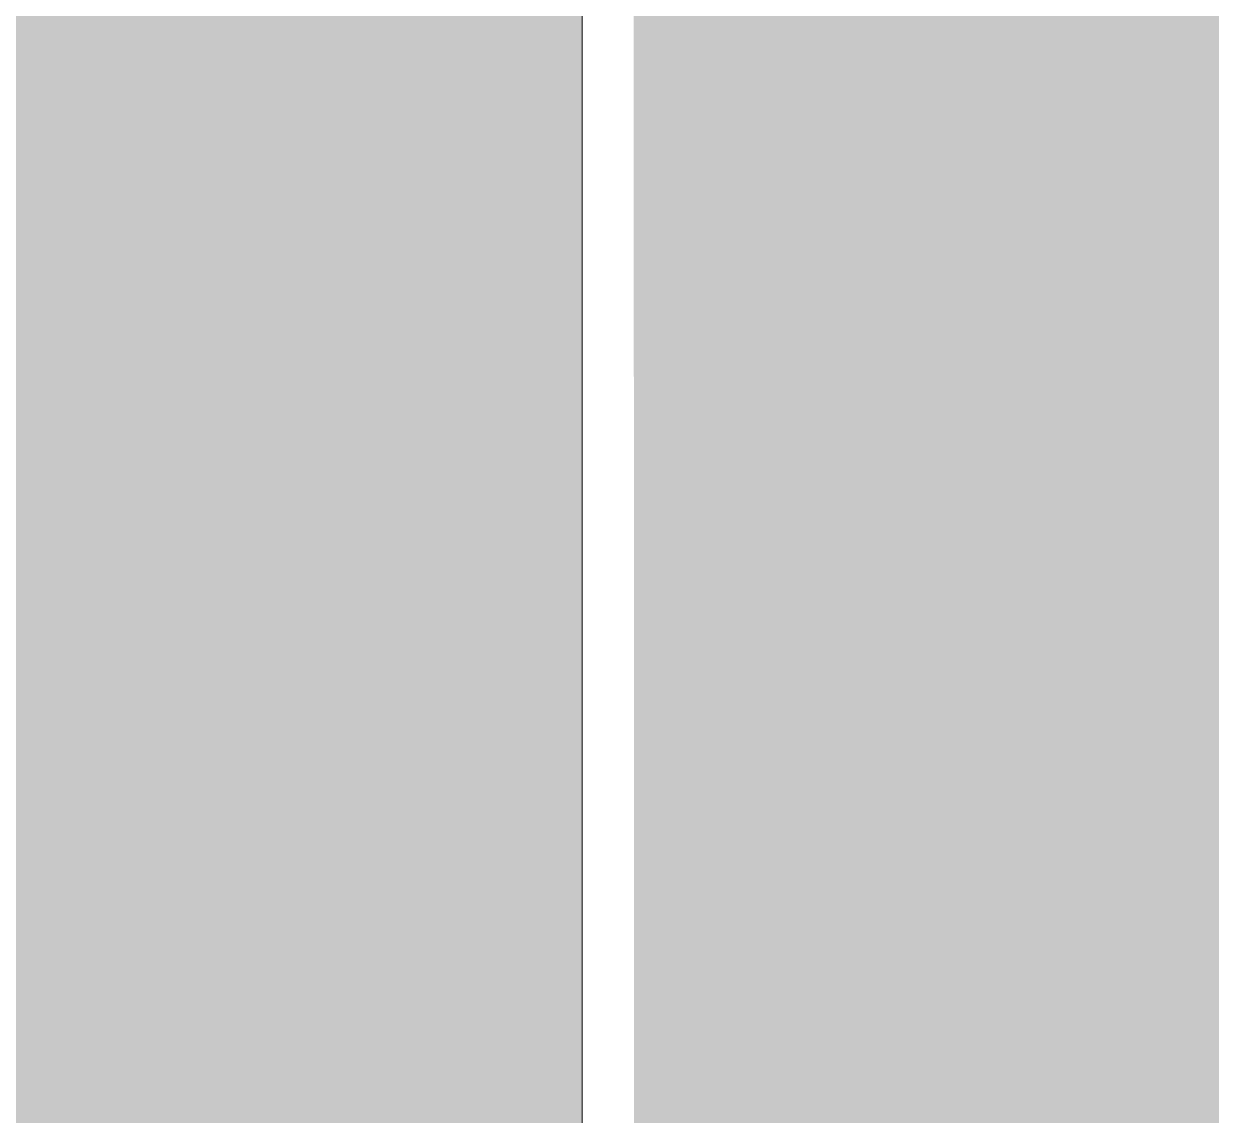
# Model space of a CAD drawing. Header units: inches. Extents: x 1750 to 8392, y -297 to 660.
# Drawn here: x 2248.2232 to 2248.4036, y 148.314 to 148.4797 of the extents above; entities that cross this region are included whole.
import ezdxf

# ---------------------------------------------------------------- set-up
doc = ezdxf.new("R2010")
doc.units = ezdxf.units.IN
doc.header["$MEASUREMENT"] = 0
doc.layers.add('A-FLOR-HRAL', color=11, linetype='Continuous', lineweight=9)

# ---------------------------------------------------------------- blocks, each defined once
blk = doc.blocks.new('Railing - Baluster_01-V32-BUILDING ELEVATION - EAST')
at = {"layer": 'A-FLOR-HRAL'}
blk.add_hatch(color=256, dxfattribs=at).paths.add_polyline_path([(2296.73328, 136.25), (2296.73328, 177.15484), (2295.55218, 177.15484), (2295.56333, 136.25)], flags=0)
blk.add_line((2295.55218, 136.25), (2295.55218, 177.15484), dxfattribs=at)
blk = doc.blocks.new('Railing - Railing-2567109-BUILDING ELEVATION - EAST')
at = {"layer": 'A-FLOR-HRAL'}
h = blk.add_hatch(color=256, dxfattribs=at)
h.paths.add_polyline_path([(2327.77374, 148.1244), (2328.247, 148.1244), (2327.77374, 148.59766)], flags=0)
h.paths.add_polyline_path([(2224.20758, 148.1244), (2248.30809, 148.1244), (2248.30809, 148.59766), (2218.44874, 148.59766), (2217.97548, 148.1244), (2220.14699, 148.1244)], flags=0)
h.paths.add_polyline_path([(2326.59263, 148.1244), (2326.59263, 148.59766), (2296.73328, 148.59766), (2296.73328, 148.1244), (2324.89191, 148.1244)], flags=0)
h.paths.add_polyline_path([(2249.48919, 148.1244), (2295.55218, 148.1244), (2295.55218, 148.59766), (2249.48919, 148.59766)], flags=0)
blk.add_blockref('Railing - Baluster_01-V32-BUILDING ELEVATION - EAST', (-47.24409, 0))

msp = doc.modelspace()

# ---------------------------------------------------------------- block references
at = {"layer": 'A-FLOR-HRAL'}
msp.add_blockref('Railing - Railing-2567109-BUILDING ELEVATION - EAST', (0, 0), dxfattribs=at)

doc.saveas('drawing.dxf')
